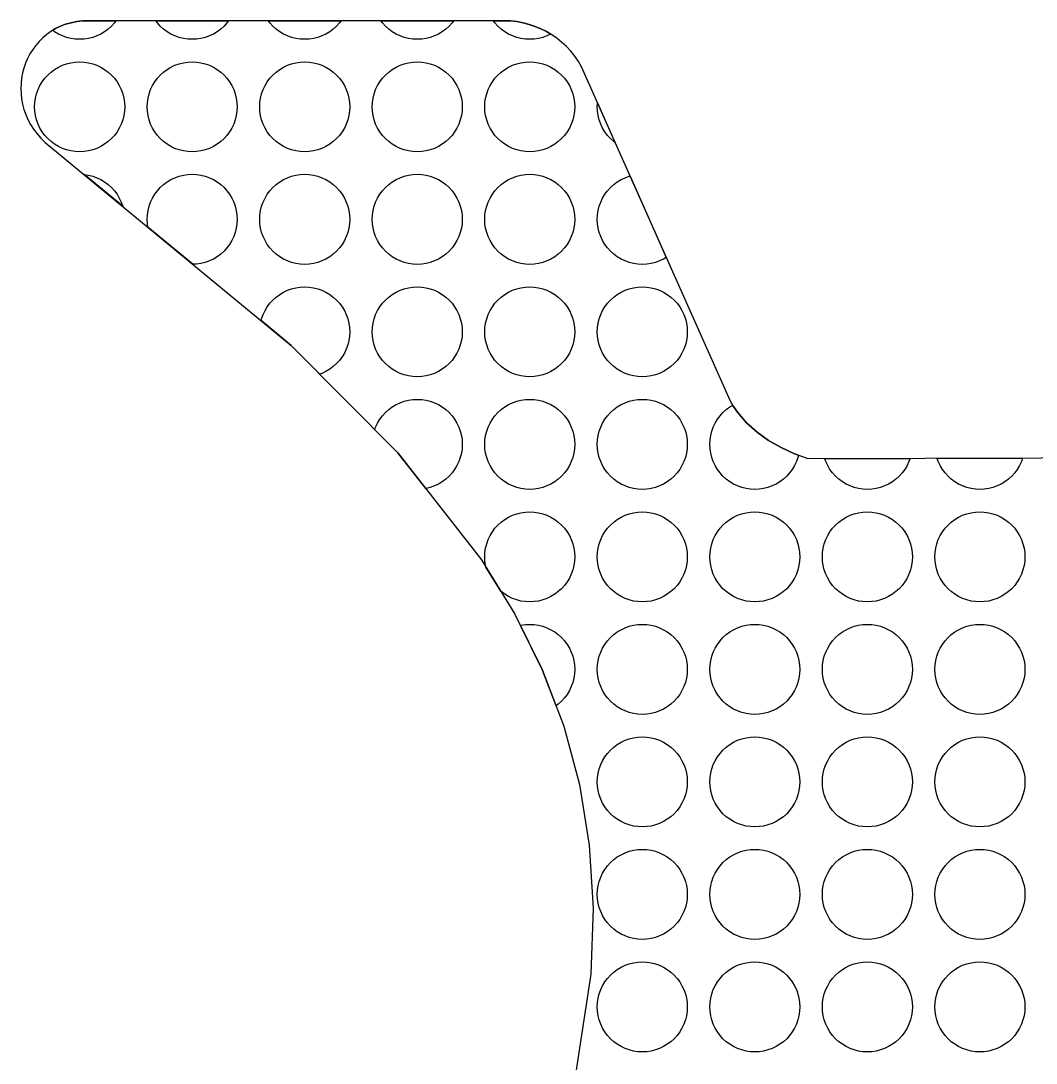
# Model space of a CAD drawing. Header units: millimetres. Extents: x 13 to 146, y -291 to -195.
# Drawn here: x 27.66 to 50.22, y -218.84 to -195.68 of the extents above; entities that cross this region are included whole.
import ezdxf

# ---------------------------------------------------------------- set-up
doc = ezdxf.new("R2010")
doc.units = ezdxf.units.MM
doc.layers.add('background', color=7, linetype='Continuous')
doc.layers.add('outline_2', color=3, linetype='Continuous')

msp = doc.modelspace()

# ---------------------------------------------------------------- linework, layer by layer
at = {"layer": 'background'}
for points in [[(28.431, -195.854), (28.539, -195.802), (28.654, -195.757), (28.775, -195.722), (28.902, -195.696), (29.034, -195.68), (29.772, -195.681), (29.739, -195.725), (29.673, -195.798), (29.6, -195.864), (29.521, -195.922), (29.437, -195.973), (29.348, -196.015), (29.256, -196.048), (29.161, -196.072), (29.064, -196.086), (28.966, -196.091), (28.868, -196.086), (28.77, -196.072), (28.675, -196.048), (28.583, -196.015), (28.494, -195.973), (28.41, -195.922), (28.368, -195.891)], [(32.272, -195.681), (32.239, -195.725), (32.173, -195.798), (32.1, -195.864), (32.021, -195.922), (31.937, -195.973), (31.848, -196.015), (31.756, -196.048), (31.661, -196.072), (31.564, -196.086), (31.466, -196.091), (31.368, -196.086), (31.27, -196.072), (31.175, -196.048), (31.083, -196.015), (30.994, -195.973), (30.91, -195.922), (30.831, -195.864), (30.758, -195.798), (30.693, -195.725), (30.659, -195.681)], [(34.772, -195.681), (34.739, -195.725), (34.673, -195.798), (34.6, -195.864), (34.521, -195.922), (34.437, -195.973), (34.348, -196.015), (34.256, -196.048), (34.161, -196.072), (34.064, -196.086), (33.966, -196.091), (33.868, -196.086), (33.77, -196.072), (33.675, -196.048), (33.583, -196.015), (33.494, -195.973), (33.41, -195.922), (33.331, -195.864), (33.258, -195.798), (33.193, -195.725), (33.159, -195.681)], [(37.272, -195.681), (37.239, -195.725), (37.173, -195.798), (37.1, -195.864), (37.021, -195.922), (36.937, -195.973), (36.848, -196.015), (36.756, -196.048), (36.661, -196.072), (36.564, -196.086), (36.466, -196.091), (36.368, -196.086), (36.27, -196.072), (36.175, -196.048), (36.083, -196.015), (35.994, -195.973), (35.91, -195.922), (35.831, -195.864), (35.758, -195.798), (35.693, -195.725), (35.66, -195.681)], [(38.536, -195.681), (38.678, -195.697), (38.817, -195.722), (38.953, -195.758), (39.086, -195.803), (39.214, -195.857), (39.338, -195.92), (39.432, -195.975), (39.348, -196.015), (39.256, -196.048), (39.161, -196.072), (39.064, -196.086), (38.966, -196.091), (38.868, -196.086), (38.77, -196.072), (38.675, -196.048), (38.583, -196.015), (38.494, -195.973), (38.41, -195.922), (38.331, -195.864), (38.258, -195.798), (38.193, -195.725), (38.16, -195.681)], [(29.966, -197.591), (29.961, -197.689), (29.946, -197.786), (29.922, -197.881), (29.889, -197.974), (29.847, -198.062), (29.797, -198.147), (29.739, -198.225), (29.673, -198.298), (29.6, -198.364), (29.521, -198.422), (29.437, -198.473), (29.348, -198.515), (29.256, -198.548), (29.161, -198.572), (29.064, -198.586), (28.966, -198.591), (28.868, -198.586), (28.77, -198.572), (28.675, -198.548), (28.583, -198.515), (28.494, -198.473), (28.41, -198.422), (28.331, -198.364), (28.258, -198.298), (28.193, -198.225), (28.134, -198.147), (28.084, -198.062), (28.042, -197.974), (28.009, -197.881), (27.985, -197.786), (27.97, -197.689), (27.966, -197.591), (27.97, -197.493), (27.985, -197.396), (28.009, -197.301), (28.042, -197.208), (28.084, -197.12), (28.134, -197.035), (28.193, -196.957), (28.258, -196.884), (28.331, -196.818), (28.41, -196.76), (28.494, -196.709), (28.583, -196.667), (28.675, -196.634), (28.77, -196.61), (28.868, -196.596), (28.966, -196.591), (29.064, -196.596), (29.161, -196.61), (29.256, -196.634), (29.348, -196.667), (29.437, -196.709), (29.521, -196.76), (29.6, -196.818), (29.673, -196.884), (29.739, -196.957), (29.797, -197.035), (29.847, -197.12), (29.889, -197.208), (29.922, -197.301), (29.946, -197.396), (29.961, -197.493)], [(32.466, -197.591), (32.461, -197.689), (32.446, -197.786), (32.422, -197.881), (32.389, -197.974), (32.347, -198.062), (32.297, -198.147), (32.239, -198.225), (32.173, -198.298), (32.1, -198.364), (32.021, -198.422), (31.937, -198.473), (31.848, -198.515), (31.756, -198.548), (31.661, -198.572), (31.564, -198.586), (31.466, -198.591), (31.368, -198.586), (31.27, -198.572), (31.175, -198.548), (31.083, -198.515), (30.994, -198.473), (30.91, -198.422), (30.831, -198.364), (30.758, -198.298), (30.693, -198.225), (30.634, -198.147), (30.584, -198.062), (30.542, -197.974), (30.509, -197.881), (30.485, -197.786), (30.47, -197.689), (30.466, -197.591), (30.47, -197.493), (30.485, -197.396), (30.509, -197.301), (30.542, -197.208), (30.584, -197.12), (30.634, -197.035), (30.693, -196.957), (30.758, -196.884), (30.831, -196.818), (30.91, -196.76), (30.994, -196.709), (31.083, -196.667), (31.175, -196.634), (31.27, -196.61), (31.368, -196.596), (31.466, -196.591), (31.564, -196.596), (31.661, -196.61), (31.756, -196.634), (31.848, -196.667), (31.937, -196.709), (32.021, -196.76), (32.1, -196.818), (32.173, -196.884), (32.239, -196.957), (32.297, -197.035), (32.347, -197.12), (32.389, -197.208), (32.422, -197.301), (32.446, -197.396), (32.461, -197.493)], [(34.966, -197.591), (34.961, -197.689), (34.946, -197.786), (34.922, -197.881), (34.889, -197.974), (34.847, -198.062), (34.797, -198.147), (34.739, -198.225), (34.673, -198.298), (34.6, -198.364), (34.521, -198.422), (34.437, -198.473), (34.348, -198.515), (34.256, -198.548), (34.161, -198.572), (34.064, -198.586), (33.966, -198.591), (33.868, -198.586), (33.77, -198.572), (33.675, -198.548), (33.583, -198.515), (33.494, -198.473), (33.41, -198.422), (33.331, -198.364), (33.258, -198.298), (33.193, -198.225), (33.134, -198.147), (33.084, -198.062), (33.042, -197.974), (33.009, -197.881), (32.985, -197.786), (32.97, -197.689), (32.966, -197.591), (32.97, -197.493), (32.985, -197.396), (33.009, -197.301), (33.042, -197.208), (33.084, -197.12), (33.134, -197.035), (33.193, -196.957), (33.258, -196.884), (33.331, -196.818), (33.41, -196.76), (33.494, -196.709), (33.583, -196.667), (33.675, -196.634), (33.77, -196.61), (33.868, -196.596), (33.966, -196.591), (34.064, -196.596), (34.161, -196.61), (34.256, -196.634), (34.348, -196.667), (34.437, -196.709), (34.521, -196.76), (34.6, -196.818), (34.673, -196.884), (34.739, -196.957), (34.797, -197.035), (34.847, -197.12), (34.889, -197.208), (34.922, -197.301), (34.946, -197.396), (34.961, -197.493)], [(37.466, -197.591), (37.461, -197.689), (37.446, -197.786), (37.422, -197.881), (37.389, -197.974), (37.347, -198.062), (37.297, -198.147), (37.239, -198.225), (37.173, -198.298), (37.1, -198.364), (37.021, -198.422), (36.937, -198.473), (36.848, -198.515), (36.756, -198.548), (36.661, -198.572), (36.564, -198.586), (36.466, -198.591), (36.368, -198.586), (36.27, -198.572), (36.175, -198.548), (36.083, -198.515), (35.994, -198.473), (35.91, -198.422), (35.831, -198.364), (35.758, -198.298), (35.693, -198.225), (35.634, -198.147), (35.584, -198.062), (35.542, -197.974), (35.509, -197.881), (35.485, -197.786), (35.47, -197.689), (35.466, -197.591), (35.47, -197.493), (35.485, -197.396), (35.509, -197.301), (35.542, -197.208), (35.584, -197.12), (35.634, -197.035), (35.693, -196.957), (35.758, -196.884), (35.831, -196.818), (35.91, -196.76), (35.994, -196.709), (36.083, -196.667), (36.175, -196.634), (36.27, -196.61), (36.368, -196.596), (36.466, -196.591), (36.564, -196.596), (36.661, -196.61), (36.756, -196.634), (36.848, -196.667), (36.937, -196.709), (37.021, -196.76), (37.1, -196.818), (37.173, -196.884), (37.239, -196.957), (37.297, -197.035), (37.347, -197.12), (37.389, -197.208), (37.422, -197.301), (37.446, -197.396), (37.461, -197.493)], [(39.966, -197.591), (39.961, -197.689), (39.946, -197.786), (39.922, -197.881), (39.889, -197.974), (39.847, -198.062), (39.797, -198.147), (39.739, -198.225), (39.673, -198.298), (39.6, -198.364), (39.521, -198.422), (39.437, -198.473), (39.348, -198.515), (39.256, -198.548), (39.161, -198.572), (39.064, -198.586), (38.966, -198.591), (38.868, -198.586), (38.77, -198.572), (38.675, -198.548), (38.583, -198.515), (38.494, -198.473), (38.41, -198.422), (38.331, -198.364), (38.258, -198.298), (38.193, -198.225), (38.134, -198.147), (38.084, -198.062), (38.042, -197.974), (38.009, -197.881), (37.985, -197.786), (37.97, -197.689), (37.966, -197.591), (37.97, -197.493), (37.985, -197.396), (38.009, -197.301), (38.042, -197.208), (38.084, -197.12), (38.134, -197.035), (38.193, -196.957), (38.258, -196.884), (38.331, -196.818), (38.41, -196.76), (38.494, -196.709), (38.583, -196.667), (38.675, -196.634), (38.77, -196.61), (38.868, -196.596), (38.966, -196.591), (39.064, -196.596), (39.161, -196.61), (39.256, -196.634), (39.348, -196.667), (39.437, -196.709), (39.521, -196.76), (39.6, -196.818), (39.673, -196.884), (39.739, -196.957), (39.797, -197.035), (39.847, -197.12), (39.889, -197.208), (39.922, -197.301), (39.946, -197.396), (39.961, -197.493)], [(40.866, -198.39), (40.831, -198.364), (40.758, -198.298), (40.693, -198.225), (40.634, -198.147), (40.584, -198.062), (40.542, -197.974), (40.509, -197.881), (40.485, -197.786), (40.47, -197.689), (40.466, -197.591), (40.47, -197.5)], [(29.069, -199.097), (29.161, -199.11), (29.256, -199.134), (29.348, -199.167), (29.437, -199.209), (29.521, -199.26), (29.6, -199.318), (29.673, -199.384), (29.739, -199.457), (29.797, -199.535), (29.847, -199.62), (29.889, -199.708), (29.922, -199.801), (29.923, -199.801)], [(30.481, -200.263), (30.47, -200.189), (30.466, -200.091), (30.47, -199.993), (30.485, -199.896), (30.509, -199.801), (30.542, -199.708), (30.584, -199.62), (30.634, -199.535), (30.693, -199.457), (30.758, -199.384), (30.831, -199.318), (30.91, -199.26), (30.994, -199.209), (31.083, -199.167), (31.175, -199.134), (31.27, -199.11), (31.368, -199.096), (31.466, -199.091), (31.564, -199.096), (31.661, -199.11), (31.756, -199.134), (31.848, -199.167), (31.937, -199.209), (32.021, -199.26), (32.1, -199.318), (32.173, -199.384), (32.239, -199.457), (32.297, -199.535), (32.347, -199.62), (32.389, -199.708), (32.422, -199.801), (32.446, -199.896), (32.461, -199.993), (32.466, -200.091), (32.461, -200.189), (32.446, -200.286), (32.422, -200.381), (32.389, -200.474), (32.347, -200.562), (32.297, -200.647), (32.239, -200.725), (32.173, -200.798), (32.1, -200.864), (32.021, -200.922), (31.937, -200.973), (31.848, -201.015), (31.756, -201.048), (31.661, -201.072), (31.564, -201.086), (31.483, -201.09)], [(34.966, -200.091), (34.961, -200.189), (34.946, -200.286), (34.922, -200.381), (34.889, -200.474), (34.847, -200.562), (34.797, -200.647), (34.739, -200.725), (34.673, -200.798), (34.6, -200.864), (34.521, -200.922), (34.437, -200.973), (34.348, -201.015), (34.256, -201.048), (34.161, -201.072), (34.064, -201.086), (33.966, -201.091), (33.868, -201.086), (33.77, -201.072), (33.675, -201.048), (33.583, -201.015), (33.494, -200.973), (33.41, -200.922), (33.331, -200.864), (33.258, -200.798), (33.193, -200.725), (33.134, -200.647), (33.084, -200.562), (33.042, -200.474), (33.009, -200.381), (32.985, -200.286), (32.97, -200.189), (32.966, -200.091), (32.97, -199.993), (32.985, -199.896), (33.009, -199.801), (33.042, -199.708), (33.084, -199.62), (33.134, -199.535), (33.193, -199.457), (33.258, -199.384), (33.331, -199.318), (33.41, -199.26), (33.494, -199.209), (33.583, -199.167), (33.675, -199.134), (33.77, -199.11), (33.868, -199.096), (33.966, -199.091), (34.064, -199.096), (34.161, -199.11), (34.256, -199.134), (34.348, -199.167), (34.437, -199.209), (34.521, -199.26), (34.6, -199.318), (34.673, -199.384), (34.739, -199.457), (34.797, -199.535), (34.847, -199.62), (34.889, -199.708), (34.922, -199.801), (34.946, -199.896), (34.961, -199.993)], [(37.466, -200.091), (37.461, -200.189), (37.446, -200.286), (37.422, -200.381), (37.389, -200.474), (37.347, -200.562), (37.297, -200.647), (37.239, -200.725), (37.173, -200.798), (37.1, -200.864), (37.021, -200.922), (36.937, -200.973), (36.848, -201.015), (36.756, -201.048), (36.661, -201.072), (36.564, -201.086), (36.466, -201.091), (36.368, -201.086), (36.27, -201.072), (36.175, -201.048), (36.083, -201.015), (35.994, -200.973), (35.91, -200.922), (35.831, -200.864), (35.758, -200.798), (35.693, -200.725), (35.634, -200.647), (35.584, -200.562), (35.542, -200.474), (35.509, -200.381), (35.485, -200.286), (35.47, -200.189), (35.466, -200.091), (35.47, -199.993), (35.485, -199.896), (35.509, -199.801), (35.542, -199.708), (35.584, -199.62), (35.634, -199.535), (35.693, -199.457), (35.758, -199.384), (35.831, -199.318), (35.91, -199.26), (35.994, -199.209), (36.083, -199.167), (36.175, -199.134), (36.27, -199.11), (36.368, -199.096), (36.466, -199.091), (36.564, -199.096), (36.661, -199.11), (36.756, -199.134), (36.848, -199.167), (36.937, -199.209), (37.021, -199.26), (37.1, -199.318), (37.173, -199.384), (37.239, -199.457), (37.297, -199.535), (37.347, -199.62), (37.389, -199.708), (37.422, -199.801), (37.446, -199.896), (37.461, -199.993)], [(39.966, -200.091), (39.961, -200.189), (39.946, -200.286), (39.922, -200.381), (39.889, -200.474), (39.847, -200.562), (39.797, -200.647), (39.739, -200.725), (39.673, -200.798), (39.6, -200.864), (39.521, -200.922), (39.437, -200.973), (39.348, -201.015), (39.256, -201.048), (39.161, -201.072), (39.064, -201.086), (38.966, -201.091), (38.868, -201.086), (38.77, -201.072), (38.675, -201.048), (38.583, -201.015), (38.494, -200.973), (38.41, -200.922), (38.331, -200.864), (38.258, -200.798), (38.193, -200.725), (38.134, -200.647), (38.084, -200.562), (38.042, -200.474), (38.009, -200.381), (37.985, -200.286), (37.97, -200.189), (37.966, -200.091), (37.97, -199.993), (37.985, -199.896), (38.009, -199.801), (38.042, -199.708), (38.084, -199.62), (38.134, -199.535), (38.193, -199.457), (38.258, -199.384), (38.331, -199.318), (38.41, -199.26), (38.494, -199.209), (38.583, -199.167), (38.675, -199.134), (38.77, -199.11), (38.868, -199.096), (38.966, -199.091), (39.064, -199.096), (39.161, -199.11), (39.256, -199.134), (39.348, -199.167), (39.437, -199.209), (39.521, -199.26), (39.6, -199.318), (39.673, -199.384), (39.739, -199.457), (39.797, -199.535), (39.847, -199.62), (39.889, -199.708), (39.922, -199.801), (39.946, -199.896), (39.961, -199.993)], [(41.999, -200.936), (41.937, -200.973), (41.848, -201.015), (41.756, -201.048), (41.661, -201.072), (41.564, -201.086), (41.466, -201.091), (41.368, -201.086), (41.27, -201.072), (41.175, -201.048), (41.083, -201.015), (40.994, -200.973), (40.91, -200.922), (40.831, -200.864), (40.758, -200.798), (40.693, -200.725), (40.634, -200.647), (40.584, -200.562), (40.542, -200.474), (40.509, -200.381), (40.485, -200.286), (40.47, -200.189), (40.466, -200.091), (40.47, -199.993), (40.485, -199.896), (40.509, -199.801), (40.542, -199.708), (40.584, -199.62), (40.634, -199.535), (40.693, -199.457), (40.758, -199.384), (40.831, -199.318), (40.91, -199.26), (40.994, -199.209), (41.083, -199.167), (41.175, -199.134), (41.195, -199.129)], [(33.664, -202.891), (32.998, -202.342), (33.009, -202.301), (33.042, -202.208), (33.084, -202.12), (33.134, -202.035), (33.193, -201.957), (33.258, -201.884), (33.331, -201.818), (33.41, -201.76), (33.494, -201.709), (33.583, -201.667), (33.675, -201.634), (33.77, -201.61), (33.868, -201.596), (33.966, -201.591), (34.064, -201.596), (34.161, -201.61), (34.256, -201.634), (34.348, -201.667), (34.437, -201.709), (34.521, -201.76), (34.6, -201.818), (34.673, -201.884), (34.739, -201.957), (34.797, -202.035), (34.847, -202.12), (34.889, -202.208), (34.922, -202.301), (34.946, -202.396), (34.961, -202.493), (34.966, -202.591), (34.961, -202.689), (34.946, -202.786), (34.922, -202.881), (34.889, -202.974), (34.847, -203.062), (34.797, -203.147), (34.739, -203.225), (34.673, -203.298), (34.6, -203.364), (34.521, -203.422), (34.437, -203.473), (34.348, -203.515), (34.299, -203.532)], [(37.466, -202.591), (37.461, -202.689), (37.446, -202.786), (37.422, -202.881), (37.389, -202.974), (37.347, -203.062), (37.297, -203.147), (37.239, -203.225), (37.173, -203.298), (37.1, -203.364), (37.021, -203.422), (36.937, -203.473), (36.848, -203.515), (36.756, -203.548), (36.661, -203.572), (36.564, -203.586), (36.466, -203.591), (36.368, -203.586), (36.27, -203.572), (36.175, -203.548), (36.083, -203.515), (35.994, -203.473), (35.91, -203.422), (35.831, -203.364), (35.758, -203.298), (35.693, -203.225), (35.634, -203.147), (35.584, -203.062), (35.542, -202.974), (35.509, -202.881), (35.485, -202.786), (35.47, -202.689), (35.466, -202.591), (35.47, -202.493), (35.485, -202.396), (35.509, -202.301), (35.542, -202.208), (35.584, -202.12), (35.634, -202.035), (35.693, -201.957), (35.758, -201.884), (35.831, -201.818), (35.91, -201.76), (35.994, -201.709), (36.083, -201.667), (36.175, -201.634), (36.27, -201.61), (36.368, -201.596), (36.466, -201.591), (36.564, -201.596), (36.661, -201.61), (36.756, -201.634), (36.848, -201.667), (36.937, -201.709), (37.021, -201.76), (37.1, -201.818), (37.173, -201.884), (37.239, -201.957), (37.297, -202.035), (37.347, -202.12), (37.389, -202.208), (37.422, -202.301), (37.446, -202.396), (37.461, -202.493)], [(39.966, -202.591), (39.961, -202.689), (39.946, -202.786), (39.922, -202.881), (39.889, -202.974), (39.847, -203.062), (39.797, -203.147), (39.739, -203.225), (39.673, -203.298), (39.6, -203.364), (39.521, -203.422), (39.437, -203.473), (39.348, -203.515), (39.256, -203.548), (39.161, -203.572), (39.064, -203.586), (38.966, -203.591), (38.868, -203.586), (38.77, -203.572), (38.675, -203.548), (38.583, -203.515), (38.494, -203.473), (38.41, -203.422), (38.331, -203.364), (38.258, -203.298), (38.193, -203.225), (38.134, -203.147), (38.084, -203.062), (38.042, -202.974), (38.009, -202.881), (37.985, -202.786), (37.97, -202.689), (37.966, -202.591), (37.97, -202.493), (37.985, -202.396), (38.009, -202.301), (38.042, -202.208), (38.084, -202.12), (38.134, -202.035), (38.193, -201.957), (38.258, -201.884), (38.331, -201.818), (38.41, -201.76), (38.494, -201.709), (38.583, -201.667), (38.675, -201.634), (38.77, -201.61), (38.868, -201.596), (38.966, -201.591), (39.064, -201.596), (39.161, -201.61), (39.256, -201.634), (39.348, -201.667), (39.437, -201.709), (39.521, -201.76), (39.6, -201.818), (39.673, -201.884), (39.739, -201.957), (39.797, -202.035), (39.847, -202.12), (39.889, -202.208), (39.922, -202.301), (39.946, -202.396), (39.961, -202.493)], [(42.466, -202.591), (42.461, -202.689), (42.446, -202.786), (42.422, -202.881), (42.389, -202.974), (42.347, -203.062), (42.297, -203.147), (42.239, -203.225), (42.173, -203.298), (42.1, -203.364), (42.021, -203.422), (41.937, -203.473), (41.848, -203.515), (41.756, -203.548), (41.661, -203.572), (41.564, -203.586), (41.466, -203.591), (41.368, -203.586), (41.27, -203.572), (41.175, -203.548), (41.083, -203.515), (40.994, -203.473), (40.91, -203.422), (40.831, -203.364), (40.758, -203.298), (40.693, -203.225), (40.634, -203.147), (40.584, -203.062), (40.542, -202.974), (40.509, -202.881), (40.485, -202.786), (40.47, -202.689), (40.466, -202.591), (40.47, -202.493), (40.485, -202.396), (40.509, -202.301), (40.542, -202.208), (40.584, -202.12), (40.634, -202.035), (40.693, -201.957), (40.758, -201.884), (40.831, -201.818), (40.91, -201.76), (40.994, -201.709), (41.083, -201.667), (41.175, -201.634), (41.27, -201.61), (41.368, -201.596), (41.466, -201.591), (41.564, -201.596), (41.661, -201.61), (41.756, -201.634), (41.848, -201.667), (41.937, -201.709), (42.021, -201.76), (42.1, -201.818), (42.173, -201.884), (42.239, -201.957), (42.297, -202.035), (42.347, -202.12), (42.389, -202.208), (42.422, -202.301), (42.446, -202.396), (42.461, -202.493)], [(36.034, -205.282), (35.521, -204.765), (35.542, -204.708), (35.584, -204.62), (35.634, -204.535), (35.693, -204.457), (35.758, -204.384), (35.831, -204.318), (35.91, -204.26), (35.994, -204.209), (36.083, -204.167), (36.175, -204.134), (36.27, -204.11), (36.368, -204.096), (36.466, -204.091), (36.564, -204.096), (36.661, -204.11), (36.756, -204.134), (36.848, -204.167), (36.937, -204.209), (37.021, -204.26), (37.1, -204.318), (37.173, -204.384), (37.239, -204.457), (37.297, -204.535), (37.347, -204.62), (37.389, -204.708), (37.422, -204.801), (37.446, -204.896), (37.461, -204.993), (37.466, -205.091), (37.461, -205.189), (37.446, -205.286), (37.422, -205.381), (37.389, -205.474), (37.347, -205.562), (37.297, -205.647), (37.239, -205.725), (37.173, -205.798), (37.1, -205.864), (37.021, -205.922), (36.937, -205.973), (36.848, -206.015), (36.756, -206.048), (36.661, -206.072), (36.653, -206.073)], [(39.966, -205.091), (39.961, -205.189), (39.946, -205.286), (39.922, -205.381), (39.889, -205.474), (39.847, -205.562), (39.797, -205.647), (39.739, -205.725), (39.673, -205.798), (39.6, -205.864), (39.521, -205.922), (39.437, -205.973), (39.348, -206.015), (39.256, -206.048), (39.161, -206.072), (39.064, -206.086), (38.966, -206.091), (38.868, -206.086), (38.77, -206.072), (38.675, -206.048), (38.583, -206.015), (38.494, -205.973), (38.41, -205.922), (38.331, -205.864), (38.258, -205.798), (38.193, -205.725), (38.134, -205.647), (38.084, -205.562), (38.042, -205.474), (38.009, -205.381), (37.985, -205.286), (37.97, -205.189), (37.966, -205.091), (37.97, -204.993), (37.985, -204.896), (38.009, -204.801), (38.042, -204.708), (38.084, -204.62), (38.134, -204.535), (38.193, -204.457), (38.258, -204.384), (38.331, -204.318), (38.41, -204.26), (38.494, -204.209), (38.583, -204.167), (38.675, -204.134), (38.77, -204.11), (38.868, -204.096), (38.966, -204.091), (39.064, -204.096), (39.161, -204.11), (39.256, -204.134), (39.348, -204.167), (39.437, -204.209), (39.521, -204.26), (39.6, -204.318), (39.673, -204.384), (39.739, -204.457), (39.797, -204.535), (39.847, -204.62), (39.889, -204.708), (39.922, -204.801), (39.946, -204.896), (39.961, -204.993)], [(42.466, -205.091), (42.461, -205.189), (42.446, -205.286), (42.422, -205.381), (42.389, -205.474), (42.347, -205.562), (42.297, -205.647), (42.239, -205.725), (42.173, -205.798), (42.1, -205.864), (42.021, -205.922), (41.937, -205.973), (41.848, -206.015), (41.756, -206.048), (41.661, -206.072), (41.564, -206.086), (41.466, -206.091), (41.368, -206.086), (41.27, -206.072), (41.175, -206.048), (41.083, -206.015), (40.994, -205.973), (40.91, -205.922), (40.831, -205.864), (40.758, -205.798), (40.693, -205.725), (40.634, -205.647), (40.584, -205.562), (40.542, -205.474), (40.509, -205.381), (40.485, -205.286), (40.47, -205.189), (40.466, -205.091), (40.47, -204.993), (40.485, -204.896), (40.509, -204.801), (40.542, -204.708), (40.584, -204.62), (40.634, -204.535), (40.693, -204.457), (40.758, -204.384), (40.831, -204.318), (40.91, -204.26), (40.994, -204.209), (41.083, -204.167), (41.175, -204.134), (41.27, -204.11), (41.368, -204.096), (41.466, -204.091), (41.564, -204.096), (41.661, -204.11), (41.756, -204.134), (41.848, -204.167), (41.937, -204.209), (42.021, -204.26), (42.1, -204.318), (42.173, -204.384), (42.239, -204.457), (42.297, -204.535), (42.347, -204.62), (42.389, -204.708), (42.422, -204.801), (42.446, -204.896), (42.461, -204.993)], [(43.495, -204.252), (43.583, -204.377), (43.784, -204.61), (44.015, -204.818), (44.272, -205.003), (44.549, -205.164), (44.844, -205.301), (44.934, -205.334), (44.922, -205.381), (44.889, -205.474), (44.847, -205.562), (44.797, -205.647), (44.739, -205.725), (44.673, -205.798), (44.6, -205.864), (44.521, -205.922), (44.437, -205.973), (44.348, -206.015), (44.256, -206.048), (44.161, -206.072), (44.064, -206.086), (43.966, -206.091), (43.868, -206.086), (43.77, -206.072), (43.675, -206.048), (43.583, -206.015), (43.494, -205.973), (43.41, -205.922), (43.331, -205.864), (43.258, -205.798), (43.193, -205.725), (43.134, -205.647), (43.084, -205.562), (43.042, -205.474), (43.009, -205.381), (42.985, -205.286), (42.97, -205.189), (42.966, -205.091), (42.97, -204.993), (42.985, -204.896), (43.009, -204.801), (43.042, -204.708), (43.084, -204.62), (43.134, -204.535), (43.193, -204.457), (43.258, -204.384), (43.331, -204.318), (43.41, -204.26), (43.476, -204.22)], [(47.413, -205.408), (47.389, -205.474), (47.347, -205.562), (47.297, -205.647), (47.239, -205.725), (47.173, -205.798), (47.1, -205.864), (47.021, -205.922), (46.937, -205.973), (46.848, -206.015), (46.756, -206.048), (46.661, -206.072), (46.564, -206.086), (46.466, -206.091), (46.368, -206.086), (46.27, -206.072), (46.175, -206.048), (46.083, -206.015), (45.994, -205.973), (45.91, -205.922), (45.831, -205.864), (45.758, -205.798), (45.693, -205.725), (45.634, -205.647), (45.584, -205.562), (45.542, -205.474), (45.52, -205.414)], [(49.915, -205.401), (49.889, -205.474), (49.847, -205.562), (49.797, -205.647), (49.739, -205.725), (49.673, -205.798), (49.6, -205.864), (49.521, -205.922), (49.437, -205.973), (49.348, -206.015), (49.256, -206.048), (49.161, -206.072), (49.064, -206.086), (48.966, -206.091), (48.868, -206.086), (48.77, -206.072), (48.675, -206.048), (48.583, -206.015), (48.494, -205.973), (48.41, -205.922), (48.331, -205.864), (48.258, -205.798), (48.193, -205.725), (48.134, -205.647), (48.084, -205.562), (48.042, -205.474), (48.018, -205.406)], [(37.993, -207.818), (37.985, -207.786), (37.97, -207.689), (37.966, -207.591), (37.97, -207.493), (37.985, -207.396), (38.009, -207.301), (38.042, -207.208), (38.084, -207.12), (38.134, -207.035), (38.193, -206.957), (38.258, -206.884), (38.331, -206.818), (38.41, -206.76), (38.494, -206.709), (38.583, -206.667), (38.675, -206.634), (38.77, -206.61), (38.868, -206.596), (38.966, -206.591), (39.064, -206.596), (39.161, -206.61), (39.256, -206.634), (39.348, -206.667), (39.437, -206.709), (39.521, -206.76), (39.6, -206.818), (39.673, -206.884), (39.739, -206.957), (39.797, -207.035), (39.847, -207.12), (39.889, -207.208), (39.922, -207.301), (39.946, -207.396), (39.961, -207.493), (39.966, -207.591), (39.961, -207.689), (39.946, -207.786), (39.922, -207.881), (39.889, -207.974), (39.847, -208.062), (39.797, -208.147), (39.739, -208.225), (39.673, -208.298), (39.6, -208.364), (39.521, -208.422), (39.437, -208.473), (39.348, -208.515), (39.256, -208.548), (39.161, -208.572), (39.064, -208.586), (38.966, -208.591), (38.868, -208.586), (38.77, -208.572), (38.675, -208.548), (38.583, -208.515), (38.494, -208.473), (38.41, -208.422), (38.331, -208.364), (38.323, -208.356)], [(42.466, -207.591), (42.461, -207.689), (42.446, -207.786), (42.422, -207.881), (42.389, -207.974), (42.347, -208.062), (42.297, -208.147), (42.239, -208.225), (42.173, -208.298), (42.1, -208.364), (42.021, -208.422), (41.937, -208.473), (41.848, -208.515), (41.756, -208.548), (41.661, -208.572), (41.564, -208.586), (41.466, -208.591), (41.368, -208.586), (41.27, -208.572), (41.175, -208.548), (41.083, -208.515), (40.994, -208.473), (40.91, -208.422), (40.831, -208.364), (40.758, -208.298), (40.693, -208.225), (40.634, -208.147), (40.584, -208.062), (40.542, -207.974), (40.509, -207.881), (40.485, -207.786), (40.47, -207.689), (40.466, -207.591), (40.47, -207.493), (40.485, -207.396), (40.509, -207.301), (40.542, -207.208), (40.584, -207.12), (40.634, -207.035), (40.693, -206.957), (40.758, -206.884), (40.831, -206.818), (40.91, -206.76), (40.994, -206.709), (41.083, -206.667), (41.175, -206.634), (41.27, -206.61), (41.368, -206.596), (41.466, -206.591), (41.564, -206.596), (41.661, -206.61), (41.756, -206.634), (41.848, -206.667), (41.937, -206.709), (42.021, -206.76), (42.1, -206.818), (42.173, -206.884), (42.239, -206.957), (42.297, -207.035), (42.347, -207.12), (42.389, -207.208), (42.422, -207.301), (42.446, -207.396), (42.461, -207.493)], [(44.966, -207.591), (44.961, -207.689), (44.946, -207.786), (44.922, -207.881), (44.889, -207.974), (44.847, -208.062), (44.797, -208.147), (44.739, -208.225), (44.673, -208.298), (44.6, -208.364), (44.521, -208.422), (44.437, -208.473), (44.348, -208.515), (44.256, -208.548), (44.161, -208.572), (44.064, -208.586), (43.966, -208.591), (43.868, -208.586), (43.77, -208.572), (43.675, -208.548), (43.583, -208.515), (43.494, -208.473), (43.41, -208.422), (43.331, -208.364), (43.258, -208.298), (43.193, -208.225), (43.134, -208.147), (43.084, -208.062), (43.042, -207.974), (43.009, -207.881), (42.985, -207.786), (42.97, -207.689), (42.966, -207.591), (42.97, -207.493), (42.985, -207.396), (43.009, -207.301), (43.042, -207.208), (43.084, -207.12), (43.134, -207.035), (43.193, -206.957), (43.258, -206.884), (43.331, -206.818), (43.41, -206.76), (43.494, -206.709), (43.583, -206.667), (43.675, -206.634), (43.77, -206.61), (43.868, -206.596), (43.966, -206.591), (44.064, -206.596), (44.161, -206.61), (44.256, -206.634), (44.348, -206.667), (44.437, -206.709), (44.521, -206.76), (44.6, -206.818), (44.673, -206.884), (44.739, -206.957), (44.797, -207.035), (44.847, -207.12), (44.889, -207.208), (44.922, -207.301), (44.946, -207.396), (44.961, -207.493)], [(47.466, -207.591), (47.461, -207.689), (47.446, -207.786), (47.422, -207.881), (47.389, -207.974), (47.347, -208.062), (47.297, -208.147), (47.239, -208.225), (47.173, -208.298), (47.1, -208.364), (47.021, -208.422), (46.937, -208.473), (46.848, -208.515), (46.756, -208.548), (46.661, -208.572), (46.564, -208.586), (46.466, -208.591), (46.368, -208.586), (46.27, -208.572), (46.175, -208.548), (46.083, -208.515), (45.994, -208.473), (45.91, -208.422), (45.831, -208.364), (45.758, -208.298), (45.693, -208.225), (45.634, -208.147), (45.584, -208.062), (45.542, -207.974), (45.509, -207.881), (45.485, -207.786), (45.47, -207.689), (45.466, -207.591), (45.47, -207.493), (45.485, -207.396), (45.509, -207.301), (45.542, -207.208), (45.584, -207.12), (45.634, -207.035), (45.693, -206.957), (45.758, -206.884), (45.831, -206.818), (45.91, -206.76), (45.994, -206.709), (46.083, -206.667), (46.175, -206.634), (46.27, -206.61), (46.368, -206.596), (46.466, -206.591), (46.564, -206.596), (46.661, -206.61), (46.756, -206.634), (46.848, -206.667), (46.937, -206.709), (47.021, -206.76), (47.1, -206.818), (47.173, -206.884), (47.239, -206.957), (47.297, -207.035), (47.347, -207.12), (47.389, -207.208), (47.422, -207.301), (47.446, -207.396), (47.461, -207.493)], [(49.966, -207.591), (49.961, -207.689), (49.946, -207.786), (49.922, -207.881), (49.889, -207.974), (49.847, -208.062), (49.797, -208.147), (49.739, -208.225), (49.673, -208.298), (49.6, -208.364), (49.521, -208.422), (49.437, -208.473), (49.348, -208.515), (49.256, -208.548), (49.161, -208.572), (49.064, -208.586), (48.966, -208.591), (48.868, -208.586), (48.77, -208.572), (48.675, -208.548), (48.583, -208.515), (48.494, -208.473), (48.41, -208.422), (48.331, -208.364), (48.258, -208.298), (48.193, -208.225), (48.134, -208.147), (48.084, -208.062), (48.042, -207.974), (48.009, -207.881), (47.985, -207.786), (47.97, -207.689), (47.966, -207.591), (47.97, -207.493), (47.985, -207.396), (48.009, -207.301), (48.042, -207.208), (48.084, -207.12), (48.134, -207.035), (48.193, -206.957), (48.258, -206.884), (48.331, -206.818), (48.41, -206.76), (48.494, -206.709), (48.583, -206.667), (48.675, -206.634), (48.77, -206.61), (48.868, -206.596), (48.966, -206.591), (49.064, -206.596), (49.161, -206.61), (49.256, -206.634), (49.348, -206.667), (49.437, -206.709), (49.521, -206.76), (49.6, -206.818), (49.673, -206.884), (49.739, -206.957), (49.797, -207.035), (49.847, -207.12), (49.889, -207.208), (49.922, -207.301), (49.946, -207.396), (49.961, -207.493)], [(39.244, -210.093), (38.758, -209.113), (38.77, -209.11), (38.868, -209.096), (38.966, -209.091), (39.064, -209.096), (39.161, -209.11), (39.256, -209.134), (39.348, -209.167), (39.437, -209.209), (39.521, -209.26), (39.6, -209.318), (39.673, -209.384), (39.739, -209.457), (39.797, -209.535), (39.847, -209.62), (39.889, -209.708), (39.922, -209.801), (39.946, -209.896), (39.961, -209.993), (39.966, -210.091), (39.961, -210.189), (39.946, -210.286), (39.922, -210.381), (39.889, -210.474), (39.847, -210.562), (39.797, -210.647), (39.739, -210.725), (39.673, -210.798), (39.6, -210.864), (39.551, -210.9)], [(42.466, -210.091), (42.461, -210.189), (42.446, -210.286), (42.422, -210.381), (42.389, -210.474), (42.347, -210.562), (42.297, -210.647), (42.239, -210.725), (42.173, -210.798), (42.1, -210.864), (42.021, -210.922), (41.937, -210.973), (41.848, -211.015), (41.756, -211.048), (41.661, -211.072), (41.564, -211.086), (41.466, -211.091), (41.368, -211.086), (41.27, -211.072), (41.175, -211.048), (41.083, -211.015), (40.994, -210.973), (40.91, -210.922), (40.831, -210.864), (40.758, -210.798), (40.693, -210.725), (40.634, -210.647), (40.584, -210.562), (40.542, -210.474), (40.509, -210.381), (40.485, -210.286), (40.47, -210.189), (40.466, -210.091), (40.47, -209.993), (40.485, -209.896), (40.509, -209.801), (40.542, -209.708), (40.584, -209.62), (40.634, -209.535), (40.693, -209.457), (40.758, -209.384), (40.831, -209.318), (40.91, -209.26), (40.994, -209.209), (41.083, -209.167), (41.175, -209.134), (41.27, -209.11), (41.368, -209.096), (41.466, -209.091), (41.564, -209.096), (41.661, -209.11), (41.756, -209.134), (41.848, -209.167), (41.937, -209.209), (42.021, -209.26), (42.1, -209.318), (42.173, -209.384), (42.239, -209.457), (42.297, -209.535), (42.347, -209.62), (42.389, -209.708), (42.422, -209.801), (42.446, -209.896), (42.461, -209.993)], [(44.966, -210.091), (44.961, -210.189), (44.946, -210.286), (44.922, -210.381), (44.889, -210.474), (44.847, -210.562), (44.797, -210.647), (44.739, -210.725), (44.673, -210.798), (44.6, -210.864), (44.521, -210.922), (44.437, -210.973), (44.348, -211.015), (44.256, -211.048), (44.161, -211.072), (44.064, -211.086), (43.966, -211.091), (43.868, -211.086), (43.77, -211.072), (43.675, -211.048), (43.583, -211.015), (43.494, -210.973), (43.41, -210.922), (43.331, -210.864), (43.258, -210.798), (43.193, -210.725), (43.134, -210.647), (43.084, -210.562), (43.042, -210.474), (43.009, -210.381), (42.985, -210.286), (42.97, -210.189), (42.966, -210.091), (42.97, -209.993), (42.985, -209.896), (43.009, -209.801), (43.042, -209.708), (43.084, -209.62), (43.134, -209.535), (43.193, -209.457), (43.258, -209.384), (43.331, -209.318), (43.41, -209.26), (43.494, -209.209), (43.583, -209.167), (43.675, -209.134), (43.77, -209.11), (43.868, -209.096), (43.966, -209.091), (44.064, -209.096), (44.161, -209.11), (44.256, -209.134), (44.348, -209.167), (44.437, -209.209), (44.521, -209.26), (44.6, -209.318), (44.673, -209.384), (44.739, -209.457), (44.797, -209.535), (44.847, -209.62), (44.889, -209.708), (44.922, -209.801), (44.946, -209.896), (44.961, -209.993)], [(47.466, -210.091), (47.461, -210.189), (47.446, -210.286), (47.422, -210.381), (47.389, -210.474), (47.347, -210.562), (47.297, -210.647), (47.239, -210.725), (47.173, -210.798), (47.1, -210.864), (47.021, -210.922), (46.937, -210.973), (46.848, -211.015), (46.756, -211.048), (46.661, -211.072), (46.564, -211.086), (46.466, -211.091), (46.368, -211.086), (46.27, -211.072), (46.175, -211.048), (46.083, -211.015), (45.994, -210.973), (45.91, -210.922), (45.831, -210.864), (45.758, -210.798), (45.693, -210.725), (45.634, -210.647), (45.584, -210.562), (45.542, -210.474), (45.509, -210.381), (45.485, -210.286), (45.47, -210.189), (45.466, -210.091), (45.47, -209.993), (45.485, -209.896), (45.509, -209.801), (45.542, -209.708), (45.584, -209.62), (45.634, -209.535), (45.693, -209.457), (45.758, -209.384), (45.831, -209.318), (45.91, -209.26), (45.994, -209.209), (46.083, -209.167), (46.175, -209.134), (46.27, -209.11), (46.368, -209.096), (46.466, -209.091), (46.564, -209.096), (46.661, -209.11), (46.756, -209.134), (46.848, -209.167), (46.937, -209.209), (47.021, -209.26), (47.1, -209.318), (47.173, -209.384), (47.239, -209.457), (47.297, -209.535), (47.347, -209.62), (47.389, -209.708), (47.422, -209.801), (47.446, -209.896), (47.461, -209.993)], [(49.966, -210.091), (49.961, -210.189), (49.946, -210.286), (49.922, -210.381), (49.889, -210.474), (49.847, -210.562), (49.797, -210.647), (49.739, -210.725), (49.673, -210.798), (49.6, -210.864), (49.521, -210.922), (49.437, -210.973), (49.348, -211.015), (49.256, -211.048), (49.161, -211.072), (49.064, -211.086), (48.966, -211.091), (48.868, -211.086), (48.77, -211.072), (48.675, -211.048), (48.583, -211.015), (48.494, -210.973), (48.41, -210.922), (48.331, -210.864), (48.258, -210.798), (48.193, -210.725), (48.134, -210.647), (48.084, -210.562), (48.042, -210.474), (48.009, -210.381), (47.985, -210.286), (47.97, -210.189), (47.966, -210.091), (47.97, -209.993), (47.985, -209.896), (48.009, -209.801), (48.042, -209.708), (48.084, -209.62), (48.134, -209.535), (48.193, -209.457), (48.258, -209.384), (48.331, -209.318), (48.41, -209.26), (48.494, -209.209), (48.583, -209.167), (48.675, -209.134), (48.77, -209.11), (48.868, -209.096), (48.966, -209.091), (49.064, -209.096), (49.161, -209.11), (49.256, -209.134), (49.348, -209.167), (49.437, -209.209), (49.521, -209.26), (49.6, -209.318), (49.673, -209.384), (49.739, -209.457), (49.797, -209.535), (49.847, -209.62), (49.889, -209.708), (49.922, -209.801), (49.946, -209.896), (49.961, -209.993)], [(42.466, -212.591), (42.461, -212.689), (42.446, -212.786), (42.422, -212.881), (42.389, -212.974), (42.347, -213.062), (42.297, -213.147), (42.239, -213.225), (42.173, -213.298), (42.1, -213.364), (42.021, -213.422), (41.937, -213.473), (41.848, -213.515), (41.756, -213.548), (41.661, -213.572), (41.564, -213.586), (41.466, -213.591), (41.368, -213.586), (41.27, -213.572), (41.175, -213.548), (41.083, -213.515), (40.994, -213.473), (40.91, -213.422), (40.831, -213.364), (40.758, -213.298), (40.693, -213.225), (40.634, -213.147), (40.584, -213.062), (40.542, -212.974), (40.509, -212.881), (40.485, -212.786), (40.47, -212.689), (40.466, -212.591), (40.47, -212.493), (40.485, -212.396), (40.509, -212.301), (40.542, -212.208), (40.584, -212.12), (40.634, -212.035), (40.693, -211.957), (40.758, -211.884), (40.831, -211.818), (40.91, -211.76), (40.994, -211.709), (41.083, -211.667), (41.175, -211.634), (41.27, -211.61), (41.368, -211.596), (41.466, -211.591), (41.564, -211.596), (41.661, -211.61), (41.756, -211.634), (41.848, -211.667), (41.937, -211.709), (42.021, -211.76), (42.1, -211.818), (42.173, -211.884), (42.239, -211.957), (42.297, -212.035), (42.347, -212.12), (42.389, -212.208), (42.422, -212.301), (42.446, -212.396), (42.461, -212.493)], [(44.966, -212.591), (44.961, -212.689), (44.946, -212.786), (44.922, -212.881), (44.889, -212.974), (44.847, -213.062), (44.797, -213.147), (44.739, -213.225), (44.673, -213.298), (44.6, -213.364), (44.521, -213.422), (44.437, -213.473), (44.348, -213.515), (44.256, -213.548), (44.161, -213.572), (44.064, -213.586), (43.966, -213.591), (43.868, -213.586), (43.77, -213.572), (43.675, -213.548), (43.583, -213.515), (43.494, -213.473), (43.41, -213.422), (43.331, -213.364), (43.258, -213.298), (43.193, -213.225), (43.134, -213.147), (43.084, -213.062), (43.042, -212.974), (43.009, -212.881), (42.985, -212.786), (42.97, -212.689), (42.966, -212.591), (42.97, -212.493), (42.985, -212.396), (43.009, -212.301), (43.042, -212.208), (43.084, -212.12), (43.134, -212.035), (43.193, -211.957), (43.258, -211.884), (43.331, -211.818), (43.41, -211.76), (43.494, -211.709), (43.583, -211.667), (43.675, -211.634), (43.77, -211.61), (43.868, -211.596), (43.966, -211.591), (44.064, -211.596), (44.161, -211.61), (44.256, -211.634), (44.348, -211.667), (44.437, -211.709), (44.521, -211.76), (44.6, -211.818), (44.673, -211.884), (44.739, -211.957), (44.797, -212.035), (44.847, -212.12), (44.889, -212.208), (44.922, -212.301), (44.946, -212.396), (44.961, -212.493)], [(47.466, -212.591), (47.461, -212.689), (47.446, -212.786), (47.422, -212.881), (47.389, -212.974), (47.347, -213.062), (47.297, -213.147), (47.239, -213.225), (47.173, -213.298), (47.1, -213.364), (47.021, -213.422), (46.937, -213.473), (46.848, -213.515), (46.756, -213.548), (46.661, -213.572), (46.564, -213.586), (46.466, -213.591), (46.368, -213.586), (46.27, -213.572), (46.175, -213.548), (46.083, -213.515), (45.994, -213.473), (45.91, -213.422), (45.831, -213.364), (45.758, -213.298), (45.693, -213.225), (45.634, -213.147), (45.584, -213.062), (45.542, -212.974), (45.509, -212.881), (45.485, -212.786), (45.47, -212.689), (45.466, -212.591), (45.47, -212.493), (45.485, -212.396), (45.509, -212.301), (45.542, -212.208), (45.584, -212.12), (45.634, -212.035), (45.693, -211.957), (45.758, -211.884), (45.831, -211.818), (45.91, -211.76), (45.994, -211.709), (46.083, -211.667), (46.175, -211.634), (46.27, -211.61), (46.368, -211.596), (46.466, -211.591), (46.564, -211.596), (46.661, -211.61), (46.756, -211.634), (46.848, -211.667), (46.937, -211.709), (47.021, -211.76), (47.1, -211.818), (47.173, -211.884), (47.239, -211.957), (47.297, -212.035), (47.347, -212.12), (47.389, -212.208), (47.422, -212.301), (47.446, -212.396), (47.461, -212.493)], [(49.966, -212.591), (49.961, -212.689), (49.946, -212.786), (49.922, -212.881), (49.889, -212.974), (49.847, -213.062), (49.797, -213.147), (49.739, -213.225), (49.673, -213.298), (49.6, -213.364), (49.521, -213.422), (49.437, -213.473), (49.348, -213.515), (49.256, -213.548), (49.161, -213.572), (49.064, -213.586), (48.966, -213.591), (48.868, -213.586), (48.77, -213.572), (48.675, -213.548), (48.583, -213.515), (48.494, -213.473), (48.41, -213.422), (48.331, -213.364), (48.258, -213.298), (48.193, -213.225), (48.134, -213.147), (48.084, -213.062), (48.042, -212.974), (48.009, -212.881), (47.985, -212.786), (47.97, -212.689), (47.966, -212.591), (47.97, -212.493), (47.985, -212.396), (48.009, -212.301), (48.042, -212.208), (48.084, -212.12), (48.134, -212.035), (48.193, -211.957), (48.258, -211.884), (48.331, -211.818), (48.41, -211.76), (48.494, -211.709), (48.583, -211.667), (48.675, -211.634), (48.77, -211.61), (48.868, -211.596), (48.966, -211.591), (49.064, -211.596), (49.161, -211.61), (49.256, -211.634), (49.348, -211.667), (49.437, -211.709), (49.521, -211.76), (49.6, -211.818), (49.673, -211.884), (49.739, -211.957), (49.797, -212.035), (49.847, -212.12), (49.889, -212.208), (49.922, -212.301), (49.946, -212.396), (49.961, -212.493)], [(42.466, -215.091), (42.461, -215.189), (42.446, -215.286), (42.422, -215.381), (42.389, -215.474), (42.347, -215.562), (42.297, -215.647), (42.239, -215.725), (42.173, -215.798), (42.1, -215.864), (42.021, -215.922), (41.937, -215.973), (41.848, -216.015), (41.756, -216.048), (41.661, -216.072), (41.564, -216.086), (41.466, -216.091), (41.368, -216.086), (41.27, -216.072), (41.175, -216.048), (41.083, -216.015), (40.994, -215.973), (40.91, -215.922), (40.831, -215.864), (40.758, -215.798), (40.693, -215.725), (40.634, -215.647), (40.584, -215.562), (40.542, -215.474), (40.509, -215.381), (40.485, -215.286), (40.47, -215.189), (40.466, -215.091), (40.47, -214.993), (40.485, -214.896), (40.509, -214.801), (40.542, -214.708), (40.584, -214.62), (40.634, -214.535), (40.693, -214.457), (40.758, -214.384), (40.831, -214.318), (40.91, -214.26), (40.994, -214.209), (41.083, -214.167), (41.175, -214.134), (41.27, -214.11), (41.368, -214.096), (41.466, -214.091), (41.564, -214.096), (41.661, -214.11), (41.756, -214.134), (41.848, -214.167), (41.937, -214.209), (42.021, -214.26), (42.1, -214.318), (42.173, -214.384), (42.239, -214.457), (42.297, -214.535), (42.347, -214.62), (42.389, -214.708), (42.422, -214.801), (42.446, -214.896), (42.461, -214.993)], [(44.966, -215.091), (44.961, -215.189), (44.946, -215.286), (44.922, -215.381), (44.889, -215.474), (44.847, -215.562), (44.797, -215.647), (44.739, -215.725), (44.673, -215.798), (44.6, -215.864), (44.521, -215.922), (44.437, -215.973), (44.348, -216.015), (44.256, -216.048), (44.161, -216.072), (44.064, -216.086), (43.966, -216.091), (43.868, -216.086), (43.77, -216.072), (43.675, -216.048), (43.583, -216.015), (43.494, -215.973), (43.41, -215.922), (43.331, -215.864), (43.258, -215.798), (43.193, -215.725), (43.134, -215.647), (43.084, -215.562), (43.042, -215.474), (43.009, -215.381), (42.985, -215.286), (42.97, -215.189), (42.966, -215.091), (42.97, -214.993), (42.985, -214.896), (43.009, -214.801), (43.042, -214.708), (43.084, -214.62), (43.134, -214.535), (43.193, -214.457), (43.258, -214.384), (43.331, -214.318), (43.41, -214.26), (43.494, -214.209), (43.583, -214.167), (43.675, -214.134), (43.77, -214.11), (43.868, -214.096), (43.966, -214.091), (44.064, -214.096), (44.161, -214.11), (44.256, -214.134), (44.348, -214.167), (44.437, -214.209), (44.521, -214.26), (44.6, -214.318), (44.673, -214.384), (44.739, -214.457), (44.797, -214.535), (44.847, -214.62), (44.889, -214.708), (44.922, -214.801), (44.946, -214.896), (44.961, -214.993)], [(47.466, -215.091), (47.461, -215.189), (47.446, -215.286), (47.422, -215.381), (47.389, -215.474), (47.347, -215.562), (47.297, -215.647), (47.239, -215.725), (47.173, -215.798), (47.1, -215.864), (47.021, -215.922), (46.937, -215.973), (46.848, -216.015), (46.756, -216.048), (46.661, -216.072), (46.564, -216.086), (46.466, -216.091), (46.368, -216.086), (46.27, -216.072), (46.175, -216.048), (46.083, -216.015), (45.994, -215.973), (45.91, -215.922), (45.831, -215.864), (45.758, -215.798), (45.693, -215.725), (45.634, -215.647), (45.584, -215.562), (45.542, -215.474), (45.509, -215.381), (45.485, -215.286), (45.47, -215.189), (45.466, -215.091), (45.47, -214.993), (45.485, -214.896), (45.509, -214.801), (45.542, -214.708), (45.584, -214.62), (45.634, -214.535), (45.693, -214.457), (45.758, -214.384), (45.831, -214.318), (45.91, -214.26), (45.994, -214.209), (46.083, -214.167), (46.175, -214.134), (46.27, -214.11), (46.368, -214.096), (46.466, -214.091), (46.564, -214.096), (46.661, -214.11), (46.756, -214.134), (46.848, -214.167), (46.937, -214.209), (47.021, -214.26), (47.1, -214.318), (47.173, -214.384), (47.239, -214.457), (47.297, -214.535), (47.347, -214.62), (47.389, -214.708), (47.422, -214.801), (47.446, -214.896), (47.461, -214.993)], [(49.966, -215.091), (49.961, -215.189), (49.946, -215.286), (49.922, -215.381), (49.889, -215.474), (49.847, -215.562), (49.797, -215.647), (49.739, -215.725), (49.673, -215.798), (49.6, -215.864), (49.521, -215.922), (49.437, -215.973), (49.348, -216.015), (49.256, -216.048), (49.161, -216.072), (49.064, -216.086), (48.966, -216.091), (48.868, -216.086), (48.77, -216.072), (48.675, -216.048), (48.583, -216.015), (48.494, -215.973), (48.41, -215.922), (48.331, -215.864), (48.258, -215.798), (48.193, -215.725), (48.134, -215.647), (48.084, -215.562), (48.042, -215.474), (48.009, -215.381), (47.985, -215.286), (47.97, -215.189), (47.966, -215.091), (47.97, -214.993), (47.985, -214.896), (48.009, -214.801), (48.042, -214.708), (48.084, -214.62), (48.134, -214.535), (48.193, -214.457), (48.258, -214.384), (48.331, -214.318), (48.41, -214.26), (48.494, -214.209), (48.583, -214.167), (48.675, -214.134), (48.77, -214.11), (48.868, -214.096), (48.966, -214.091), (49.064, -214.096), (49.161, -214.11), (49.256, -214.134), (49.348, -214.167), (49.437, -214.209), (49.521, -214.26), (49.6, -214.318), (49.673, -214.384), (49.739, -214.457), (49.797, -214.535), (49.847, -214.62), (49.889, -214.708), (49.922, -214.801), (49.946, -214.896), (49.961, -214.993)], [(42.466, -217.591), (42.461, -217.689), (42.446, -217.786), (42.422, -217.881), (42.389, -217.974), (42.347, -218.062), (42.297, -218.147), (42.239, -218.225), (42.173, -218.298), (42.1, -218.364), (42.021, -218.422), (41.937, -218.473), (41.848, -218.515), (41.756, -218.548), (41.661, -218.572), (41.564, -218.586), (41.466, -218.591), (41.368, -218.586), (41.27, -218.572), (41.175, -218.548), (41.083, -218.515), (40.994, -218.473), (40.91, -218.422), (40.831, -218.364), (40.758, -218.298), (40.693, -218.225), (40.634, -218.147), (40.584, -218.062), (40.542, -217.974), (40.509, -217.881), (40.485, -217.786), (40.47, -217.689), (40.466, -217.591), (40.47, -217.493), (40.485, -217.396), (40.509, -217.301), (40.542, -217.208), (40.584, -217.12), (40.634, -217.035), (40.693, -216.957), (40.758, -216.884), (40.831, -216.818), (40.91, -216.76), (40.994, -216.709), (41.083, -216.667), (41.175, -216.634), (41.27, -216.61), (41.368, -216.596), (41.466, -216.591), (41.564, -216.596), (41.661, -216.61), (41.756, -216.634), (41.848, -216.667), (41.937, -216.709), (42.021, -216.76), (42.1, -216.818), (42.173, -216.884), (42.239, -216.957), (42.297, -217.035), (42.347, -217.12), (42.389, -217.208), (42.422, -217.301), (42.446, -217.396), (42.461, -217.493)], [(44.966, -217.591), (44.961, -217.689), (44.946, -217.786), (44.922, -217.881), (44.889, -217.974), (44.847, -218.062), (44.797, -218.147), (44.739, -218.225), (44.673, -218.298), (44.6, -218.364), (44.521, -218.422), (44.437, -218.473), (44.348, -218.515), (44.256, -218.548), (44.161, -218.572), (44.064, -218.586), (43.966, -218.591), (43.868, -218.586), (43.77, -218.572), (43.675, -218.548), (43.583, -218.515), (43.494, -218.473), (43.41, -218.422), (43.331, -218.364), (43.258, -218.298), (43.193, -218.225), (43.134, -218.147), (43.084, -218.062), (43.042, -217.974), (43.009, -217.881), (42.985, -217.786), (42.97, -217.689), (42.966, -217.591), (42.97, -217.493), (42.985, -217.396), (43.009, -217.301), (43.042, -217.208), (43.084, -217.12), (43.134, -217.035), (43.193, -216.957), (43.258, -216.884), (43.331, -216.818), (43.41, -216.76), (43.494, -216.709), (43.583, -216.667), (43.675, -216.634), (43.77, -216.61), (43.868, -216.596), (43.966, -216.591), (44.064, -216.596), (44.161, -216.61), (44.256, -216.634), (44.348, -216.667), (44.437, -216.709), (44.521, -216.76), (44.6, -216.818), (44.673, -216.884), (44.739, -216.957), (44.797, -217.035), (44.847, -217.12), (44.889, -217.208), (44.922, -217.301), (44.946, -217.396), (44.961, -217.493)], [(47.466, -217.591), (47.461, -217.689), (47.446, -217.786), (47.422, -217.881), (47.389, -217.974), (47.347, -218.062), (47.297, -218.147), (47.239, -218.225), (47.173, -218.298), (47.1, -218.364), (47.021, -218.422), (46.937, -218.473), (46.848, -218.515), (46.756, -218.548), (46.661, -218.572), (46.564, -218.586), (46.466, -218.591), (46.368, -218.586), (46.27, -218.572), (46.175, -218.548), (46.083, -218.515), (45.994, -218.473), (45.91, -218.422), (45.831, -218.364), (45.758, -218.298), (45.693, -218.225), (45.634, -218.147), (45.584, -218.062), (45.542, -217.974), (45.509, -217.881), (45.485, -217.786), (45.47, -217.689), (45.466, -217.591), (45.47, -217.493), (45.485, -217.396), (45.509, -217.301), (45.542, -217.208), (45.584, -217.12), (45.634, -217.035), (45.693, -216.957), (45.758, -216.884), (45.831, -216.818), (45.91, -216.76), (45.994, -216.709), (46.083, -216.667), (46.175, -216.634), (46.27, -216.61), (46.368, -216.596), (46.466, -216.591), (46.564, -216.596), (46.661, -216.61), (46.756, -216.634), (46.848, -216.667), (46.937, -216.709), (47.021, -216.76), (47.1, -216.818), (47.173, -216.884), (47.239, -216.957), (47.297, -217.035), (47.347, -217.12), (47.389, -217.208), (47.422, -217.301), (47.446, -217.396), (47.461, -217.493)], [(49.966, -217.591), (49.961, -217.689), (49.946, -217.786), (49.922, -217.881), (49.889, -217.974), (49.847, -218.062), (49.797, -218.147), (49.739, -218.225), (49.673, -218.298), (49.6, -218.364), (49.521, -218.422), (49.437, -218.473), (49.348, -218.515), (49.256, -218.548), (49.161, -218.572), (49.064, -218.586), (48.966, -218.591), (48.868, -218.586), (48.77, -218.572), (48.675, -218.548), (48.583, -218.515), (48.494, -218.473), (48.41, -218.422), (48.331, -218.364), (48.258, -218.298), (48.193, -218.225), (48.134, -218.147), (48.084, -218.062), (48.042, -217.974), (48.009, -217.881), (47.985, -217.786), (47.97, -217.689), (47.966, -217.591), (47.97, -217.493), (47.985, -217.396), (48.009, -217.301), (48.042, -217.208), (48.084, -217.12), (48.134, -217.035), (48.193, -216.957), (48.258, -216.884), (48.331, -216.818), (48.41, -216.76), (48.494, -216.709), (48.583, -216.667), (48.675, -216.634), (48.77, -216.61), (48.868, -216.596), (48.966, -216.591), (49.064, -216.596), (49.161, -216.61), (49.256, -216.634), (49.348, -216.667), (49.437, -216.709), (49.521, -216.76), (49.6, -216.818), (49.673, -216.884), (49.739, -216.957), (49.797, -217.035), (49.847, -217.12), (49.889, -217.208), (49.922, -217.301), (49.946, -217.396), (49.961, -217.493)]]:
    msp.add_lwpolyline(points, close=True, dxfattribs=at)
at = {"layer": 'outline_2'}
msp.add_lwpolyline([(78.81, -205.317), (45.151, -205.415), (44.844, -205.301), (44.549, -205.164), (44.272, -205.003), (44.015, -204.818), (43.784, -204.61), (43.583, -204.377), (43.495, -204.252), (43.416, -204.12), (40.117, -196.706), (40.045, -196.583), (39.965, -196.466), (39.877, -196.357), (39.781, -196.254), (39.68, -196.159), (39.571, -196.071), (39.458, -195.991), (39.338, -195.92), (39.214, -195.857), (39.086, -195.803), (38.953, -195.758), (38.817, -195.722), (38.678, -195.697), (38.536, -195.681), (29.034, -195.68), (28.902, -195.696), (28.775, -195.722), (28.654, -195.757), (28.539, -195.802), (28.431, -195.854), (28.329, -195.915), (28.234, -195.983), (28.145, -196.057), (28.064, -196.139), (27.989, -196.225), (27.922, -196.318), (27.862, -196.414), (27.809, -196.516), (27.764, -196.62), (27.727, -196.729), (27.698, -196.839), (27.677, -196.953), (27.664, -197.067), (27.659, -197.183), (27.663, -197.299), (27.676, -197.416), (27.697, -197.532), (27.728, -197.647), (27.767, -197.76), (27.816, -197.872), (27.874, -197.981), (27.941, -198.087), (28.019, -198.189), (28.105, -198.287), (28.203, -198.381), (33.664, -202.891), (36.034, -205.282), (37.896, -207.66), (38.634, -208.865), (39.244, -210.093), (39.722, -211.351), (40.07, -212.649), (40.287, -213.994), (40.371, -215.396), (40.321, -216.863), (39.861, -219.867)], dxfattribs=at)

doc.saveas('drawing.dxf')
